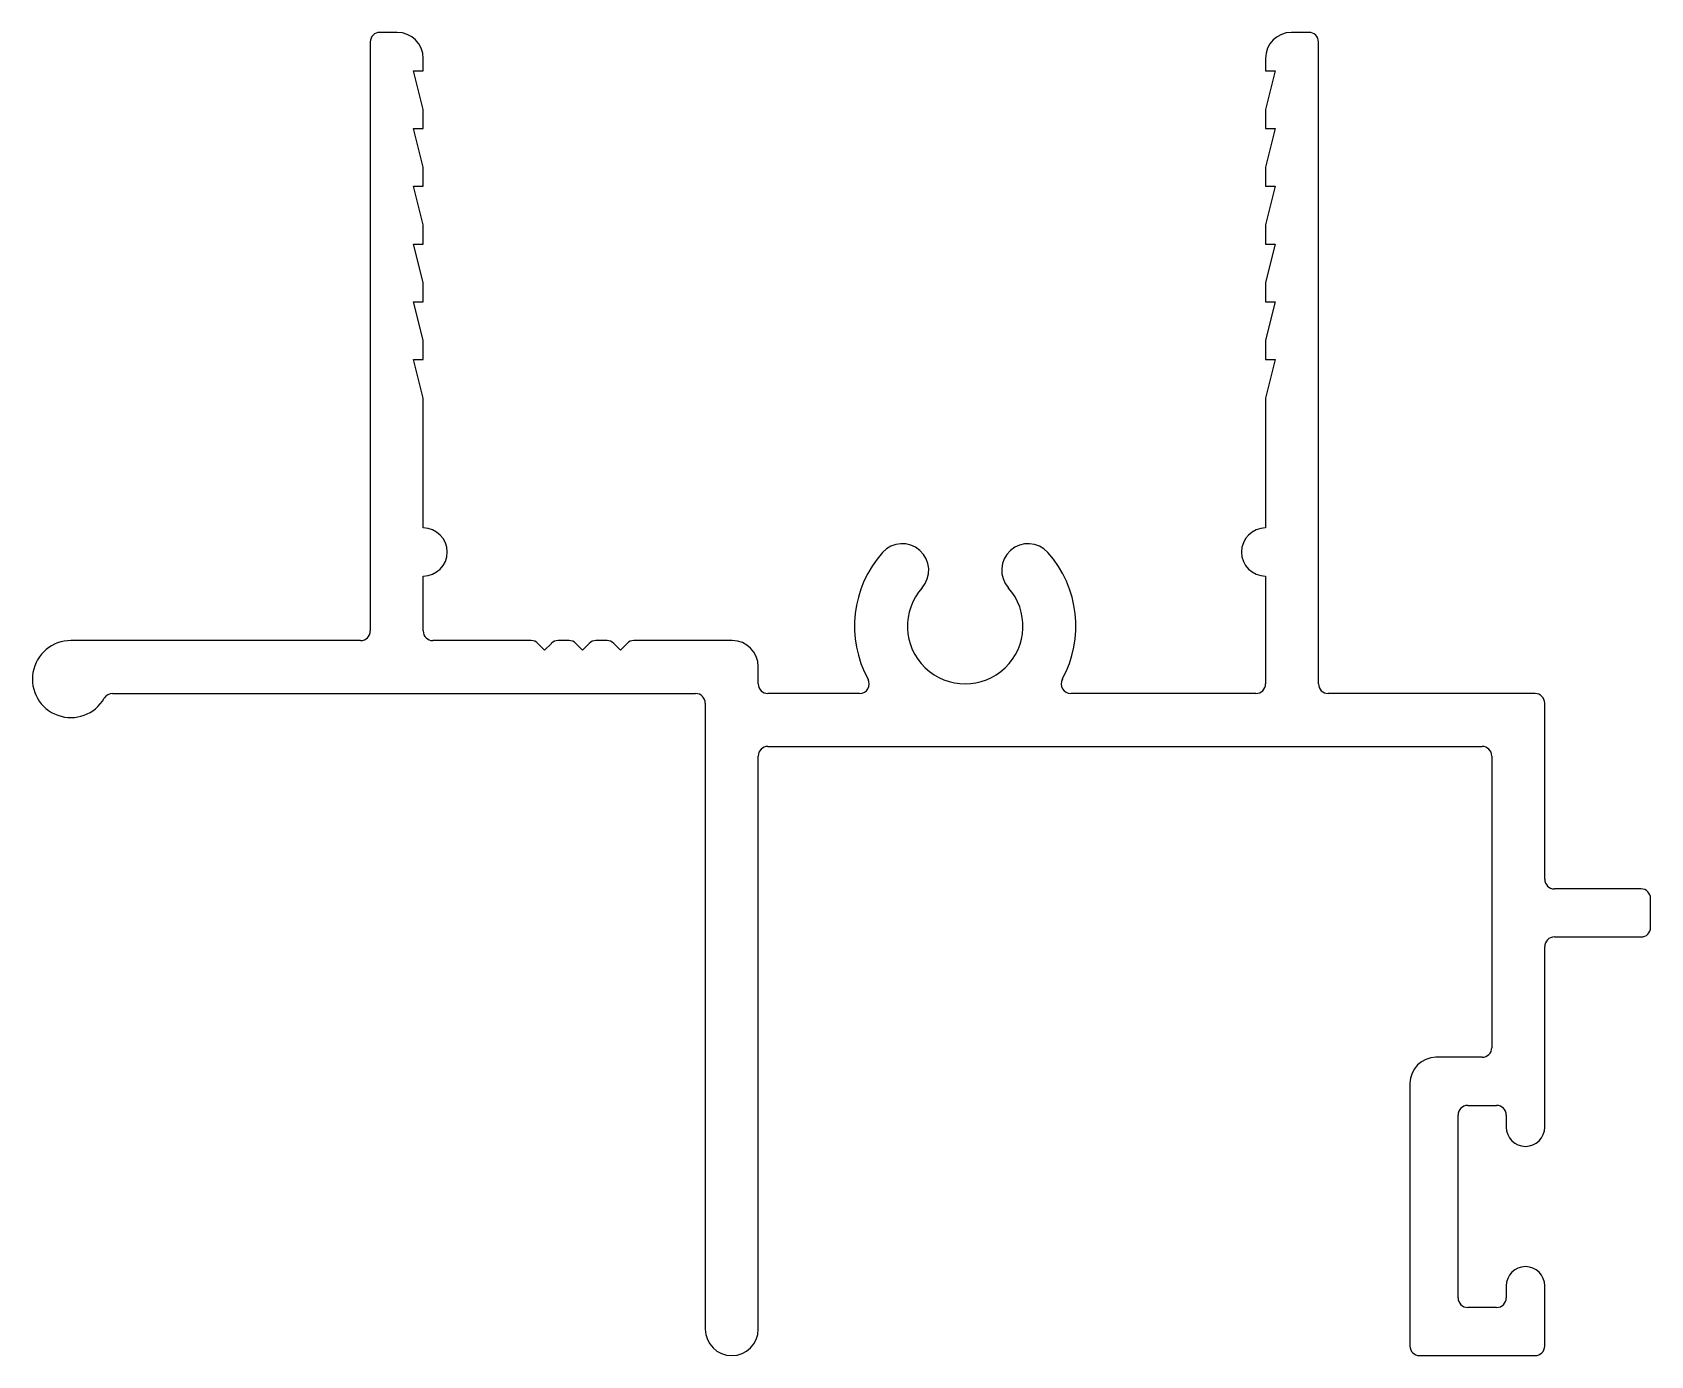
# Model space of a CAD drawing. Extents: x -24.6 to 18.1, y -19.1 to 15.8.
import ezdxf

# ---------------------------------------------------------------- set-up
doc = ezdxf.new("R2010")
doc.units = 0
doc.header["$MEASUREMENT"] = 0
doc.layers.get('0').update_dxf_attribs({"linetype": 'CONTINUOUS'})

msp = doc.modelspace()

# ---------------------------------------------------------------- linework, layer by layer
for p, q in [((-15.006, 15.805), (-15.463, 15.805)), ((9.048, 15.805), (8.591, 15.805)), ((-15.717, 15.551), (-15.717, 0.006)), ((9.302, -1.391), (9.302, 15.551)), ((-14.32, 14.789), (-14.32, 15.119)), ((7.905, 15.119), (7.905, 14.789)), ((-14.32, 13.773), (-14.574, 14.789)), ((-14.574, 14.789), (-14.32, 14.789)), ((7.905, 14.789), (8.159, 14.789)), ((8.159, 14.789), (7.905, 13.773)), ((-14.32, 13.265), (-14.32, 13.773)), ((7.905, 13.773), (7.905, 13.265)), ((-14.32, 12.249), (-14.574, 13.265)), ((-14.574, 13.265), (-14.32, 13.265)), ((7.905, 13.265), (8.159, 13.265)), ((8.159, 13.265), (7.905, 12.249)), ((-14.32, 11.741), (-14.32, 12.249)), ((7.905, 12.249), (7.905, 11.741)), ((-14.32, 10.725), (-14.574, 11.741)), ((-14.574, 11.741), (-14.32, 11.741)), ((7.905, 11.741), (8.159, 11.741)), ((8.159, 11.741), (7.905, 10.725)), ((-14.32, 10.217), (-14.32, 10.725)), ((7.905, 10.725), (7.905, 10.217)), ((-14.32, 9.201), (-14.574, 10.217)), ((-14.574, 10.217), (-14.32, 10.217)), ((7.905, 10.217), (8.159, 10.217)), ((8.159, 10.217), (7.905, 9.201)), ((-14.32, 8.693), (-14.32, 9.201)), ((7.905, 9.201), (7.905, 8.693)), ((-14.32, 7.677), (-14.574, 8.693)), ((-14.574, 8.693), (-14.32, 8.693)), ((7.905, 8.693), (8.159, 8.693)), ((8.159, 8.693), (7.905, 7.677)), ((-14.32, 7.169), (-14.32, 7.677)), ((7.905, 7.677), (7.905, 7.169)), ((-14.32, 6.153), (-14.574, 7.169)), ((-14.574, 7.169), (-14.32, 7.169)), ((7.905, 7.169), (8.159, 7.169)), ((8.159, 7.169), (7.905, 6.153)), ((-14.32, 2.724), (-14.32, 6.153)), ((7.905, 6.153), (7.905, 2.724)), ((-14.32, 0.006), (-14.32, 1.454)), ((7.905, 1.454), (7.905, -1.391)), ((-15.971, -0.248), (-23.616, -0.248)), ((-11.47, -0.248), (-14.066, -0.248)), ((-11.116, -0.498), (-11.293, -0.321)), ((-10.939, -0.321), (-11.116, -0.498)), ((-10.47, -0.248), (-10.763, -0.248)), ((-10.116, -0.498), (-10.293, -0.321)), ((-9.939, -0.321), (-10.116, -0.498)), ((-9.47, -0.248), (-9.763, -0.248)), ((-9.116, -0.498), (-9.293, -0.321)), ((-8.939, -0.321), (-9.116, -0.498)), ((-6.166, -0.248), (-8.763, -0.248)), ((-5.481, -1.391), (-5.481, -0.934)), ((-22.516, -1.645), (-7.132, -1.645)), ((-2.805, -1.645), (-5.227, -1.645)), ((7.651, -1.645), (2.766, -1.645)), ((15.017, -1.645), (9.556, -1.645)), ((-6.878, -1.899), (-6.878, -18.422)), ((15.271, -6.547), (15.271, -1.899)), ((-5.481, -18.422), (-5.481, -3.296)), ((-5.227, -3.042), (13.62, -3.042)), ((13.874, -3.296), (13.874, -10.992)), ((17.811, -6.801), (15.525, -6.801)), ((18.065, -7.817), (18.065, -7.055)), ((15.525, -8.071), (17.811, -8.071)), ((15.271, -13.088), (15.271, -8.325)), ((13.62, -11.246), (12.401, -11.246)), ((11.715, -11.932), (11.715, -18.866)), ((12.985, -17.596), (12.985, -12.77)), ((13.239, -12.516), (14.001, -12.516)), ((14.255, -12.77), (14.255, -13.088)), ((14.255, -17.279), (14.255, -17.596)), ((15.271, -18.866), (15.271, -17.279)), ((14.001, -17.85), (13.239, -17.85)), ((11.969, -19.12), (15.017, -19.12))]:
    msp.add_line(p, q)
for centre, radius, start, end in [((-15.463, 15.551), 0.254, 90, 180), ((-15.006, 15.119), 0.686, 0, 90), ((8.591, 15.119), 0.686, 90, 180), ((9.048, 15.551), 0.254, 0, 90), ((-14.32, 2.089), 0.635, 270, 90), ((7.905, 2.089), 0.635, 90, 270), ((-1.68, 1.611), 0.698, 318.3177, 138.1875), ((1.64, 1.611), 0.698, 41.6823, 221.6442), ((-0.02, 0.133), 2.921, 138.2866, 208.6854), ((-0.02, 0.133), 2.921, 331.3146, 41.6823), ((-0.02, 0.133), 1.524, 138.3177, 41.6997), ((-15.971, 0.006), 0.254, 270, 360), ((-14.066, 0.006), 0.254, 180, 270), ((-23.616, -1.264), 1.016, 90, 330), ((-11.47, -0.498), 0.25, 45.0125, 90.0355), ((-10.763, -0.498), 0.25, 90, 135), ((-10.47, -0.498), 0.25, 45, 90), ((-9.763, -0.498), 0.25, 90, 135), ((-9.47, -0.498), 0.25, 45, 90), ((-8.763, -0.498), 0.25, 90, 135), ((-6.166, -0.934), 0.686, 0, 90), ((-2.805, -1.391), 0.254, 270, 28.6854), ((2.766, -1.391), 0.254, 151.3146, 270), ((-22.516, -1.899), 0.254, 90, 150), ((-7.132, -1.899), 0.254, 0, 90), ((-5.227, -1.391), 0.254, 180, 270), ((7.651, -1.391), 0.254, 270, 0), ((9.556, -1.391), 0.254, 180, 270), ((15.017, -1.899), 0.254, 0, 90), ((-5.227, -3.296), 0.254, 90, 180), ((13.62, -3.296), 0.254, 0, 90), ((15.525, -6.547), 0.254, 180, 270), ((17.811, -7.055), 0.254, 0, 90), ((15.525, -8.325), 0.254, 90, 180), ((17.811, -7.817), 0.254, 270, 0), ((13.62, -10.992), 0.254, 270, 0), ((12.401, -11.932), 0.686, 90, 180), ((13.239, -12.77), 0.254, 90, 180), ((14.001, -12.77), 0.254, 0, 90), ((14.763, -13.088), 0.508, 180, 0), ((14.763, -17.279), 0.508, 0, 180), ((13.239, -17.596), 0.254, 180, 270), ((14.001, -17.596), 0.254, 270, 0), ((-6.179, -18.422), 0.698, 180, 0), ((11.969, -18.866), 0.254, 180, 270), ((15.017, -18.866), 0.254, 270, 0)]:
    msp.add_arc(centre, radius, start, end)

doc.saveas('drawing.dxf')
